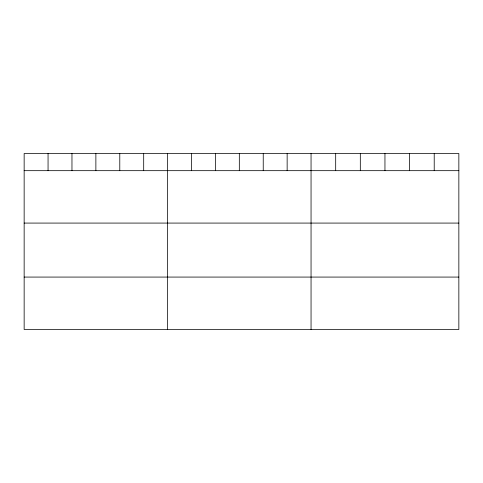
<?xml version="1.0" encoding="UTF-8"?>
<svg xmlns="http://www.w3.org/2000/svg" width="483" height="483" viewBox="0 0 483 483"><rect width="100%" height="100%" fill="white"/><g stroke="black" fill="none" stroke-linecap="round" stroke-linejoin="round"><path stroke-width="0.72" d="M458.85 170.674L458.85 329.472L24.15 329.472L24.15 153.528L458.85 153.528L458.85 170.674L24.15 170.674M24.15 223.08L458.85 223.08M24.15 277.073L458.85 277.073M434.217 153.528L434.217 170.674M409.584 153.528L409.584 170.674M384.951 153.528L384.951 170.674M360.318 153.528L360.318 170.674M335.685 153.528L335.685 170.674M311.052 153.528L311.052 329.472M287.144 153.528L287.144 170.674M263.235 153.528L263.235 170.674M239.326 153.528L239.326 170.674M215.418 153.528L215.418 170.674M191.51 153.528L191.51 170.674M167.601 153.528L167.601 329.472M143.692 153.528L143.692 170.674M119.784 153.528L119.784 170.674M95.876 153.528L95.876 170.674M71.967 153.528L71.967 170.674M48.058 153.528L48.058 170.674"/></g></svg>
